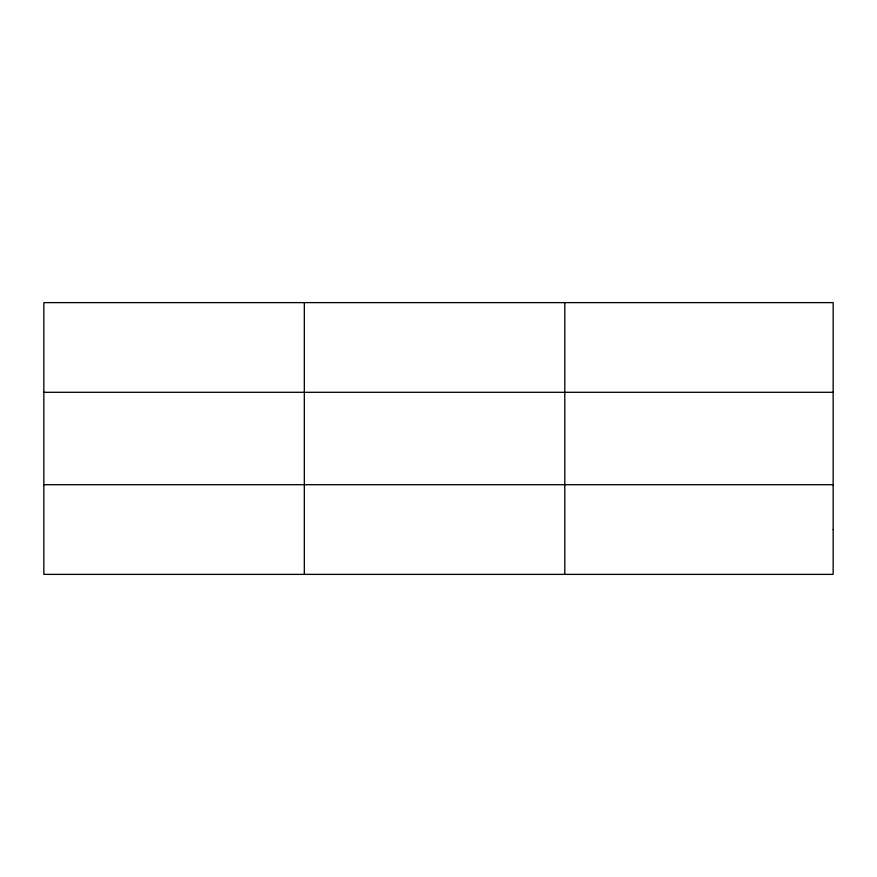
<?xml version="1.0" encoding="UTF-8"?>
<svg xmlns="http://www.w3.org/2000/svg" width="877" height="877" viewBox="0 0 877 877"><rect width="100%" height="100%" fill="white"/><g stroke="black" fill="none" stroke-linecap="round" stroke-linejoin="round"><path stroke-width="1.32" d="M304.319 574.38L304.319 302.62M564.788 574.38L564.788 302.62M43.85 392.304L833.15 392.304M43.85 484.696L833.15 484.696M833.15 529.544L833.15 574.38L43.85 574.38L43.85 302.62L833.15 302.62L833.15 529.544"/></g></svg>
